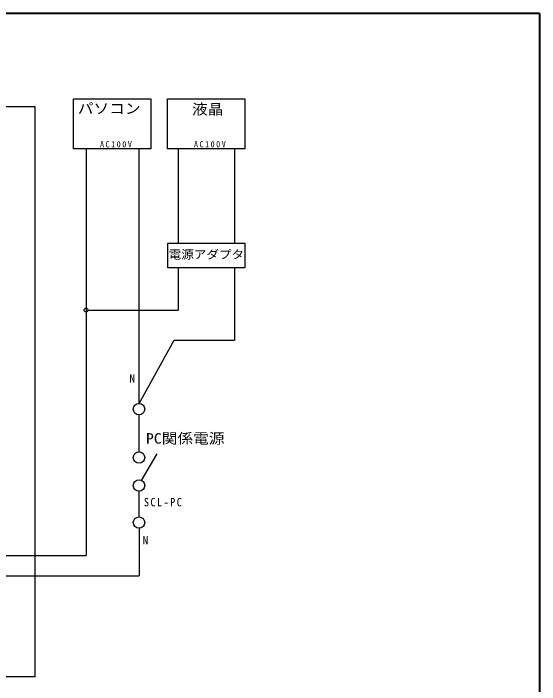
# Model space of a CAD drawing. Units: millimetres on the paper. Extents: x -288 to 1485, y -698 to 177.
# Drawn here: x 1271.6 to 1455.8, y -72.4 to 162.3 of the extents above; entities that cross this region are included whole.
import ezdxf
from ezdxf.enums import TextEntityAlignment as Align

# ---------------------------------------------------------------- set-up
doc = ezdxf.new("R2010")
doc.units = ezdxf.units.MM
doc.layers.add('0-1_外形1', color=3, linetype='Continuous', lineweight=25)
doc.layers.add('0-A_寸法文字', color=1, linetype='Continuous', lineweight=9)
doc.styles.add('ＭＳ ゴシック', font='')
doc.styles.get('ＭＳ ゴシック').set_extended_font_data('MS Gothic')

msp = doc.modelspace()

# ---------------------------------------------------------------- linework, layer by layer
at = {"layer": '0-1_外形1', "color": 5, "lineweight": 40}
for q in [(1206.389, 162.252), (1455.759, -216.73)]:
    msp.add_line((1455.759, 162.252), q, dxfattribs=at)
at = {"layer": '0-1_外形1'}
for p, q in [((1242.038, 129.663), (1279.115, 129.663)), ((1349.039, 115.025), (1349.039, 81.881)), ((1297.057, 114.87), (1297.057, -27.23)), ((1315.604, 25.926), (1315.604, 114.87)), ((1329.292, 114.847), (1329.292, 81.881)), ((1329.292, 73.298), (1329.292, 58.533)), ((1349.039, 73.298), (1349.039, 47.989)), ((1297.728, 58.533), (1329.292, 58.533)), ((1315.604, 8.958), (1315.604, 21.926)), ((1316.429, -1.08), (1321.954, 8.26)), ((1315.604, -13.77), (1315.604, -4.776)), ((1315.604, -17.77), (1315.604, -34.432)), ((1109.193, -27.23), (1297.057, -27.23)), ((1134.097, -34.432), (1315.604, -34.432))]:
    msp.add_line(p, q, dxfattribs=at)
for points in [[(1292.667, 132.431), (1319.699, 132.431), (1319.699, 114.87), (1292.667, 114.87)], [(1325.535, 132.431), (1352.566, 132.431), (1352.566, 114.87), (1325.535, 114.87)], [(1325.698, 81.881), (1352.631, 81.881), (1352.631, 73.298), (1325.698, 73.298)]]:
    msp.add_lwpolyline(points, close=True, dxfattribs=at)
for points in [[(1279.115, 129.663), (1279.115, -69.745), (1241.21, -69.745)], [(1315.604, 25.926), (1327.911, 47.989), (1349.039, 47.989)]]:
    msp.add_lwpolyline(points, dxfattribs=at)
for centre, radius in [((1297.057, 58.533), 0.672), ((1315.604, 23.926), 2), ((1315.604, 6.958), 2), ((1315.604, -2.776), 2), ((1315.604, -15.77), 2)]:
    msp.add_circle(centre, radius, dxfattribs=at)

# ---------------------------------------------------------------- texts
at = {"layer": '0-A_寸法文字', "color": 5, "style": 'ＭＳ ゴシック', "width": 1.1}
for s, p in [('パソコン', (1294.153, 126.061)), ('液晶', (1334.14, 125.82)), ('PC関係電源', (1318.031, 10.741))]:
    msp.add_text(s, height=3.666, dxfattribs=at).set_placement(p, align=Align.BOTTOM_LEFT)
at = {"layer": '0-A_寸法文字', "style": 'ＭＳ ゴシック', "width": 1.1}
msp.add_text('電源アダプタ', height=2.933, dxfattribs=at).set_placement((1325.961, 75.606), align=Align.BOTTOM_LEFT)
at = {"layer": '0-A_寸法文字', "style": 'ＭＳ ゴシック'}
for p in [(1312.203, 32.305), (1316.85, -24.296)]:
    msp.add_text('N', height=2.933, dxfattribs=at).set_placement(p, align=Align.BOTTOM_LEFT)
at = {"layer": '0-A_寸法文字', "attachment_point": 7, "style": 'ＭＳ ゴシック'}
for s, insert, char_height in [('\\T1.39;\\W0.85;AC100V', (1301.962, 115.38), 2.199), ('\\T1.39;\\W0.85;AC100V', (1334.83, 115.38), 2.199), ('\\T1.28;\\W0.9;SCL-PC', (1317.294, -10.127), 2.933)]:
    msp.add_mtext(s, dxfattribs=dict(at, insert=insert, char_height=char_height))

doc.saveas('drawing.dxf')
